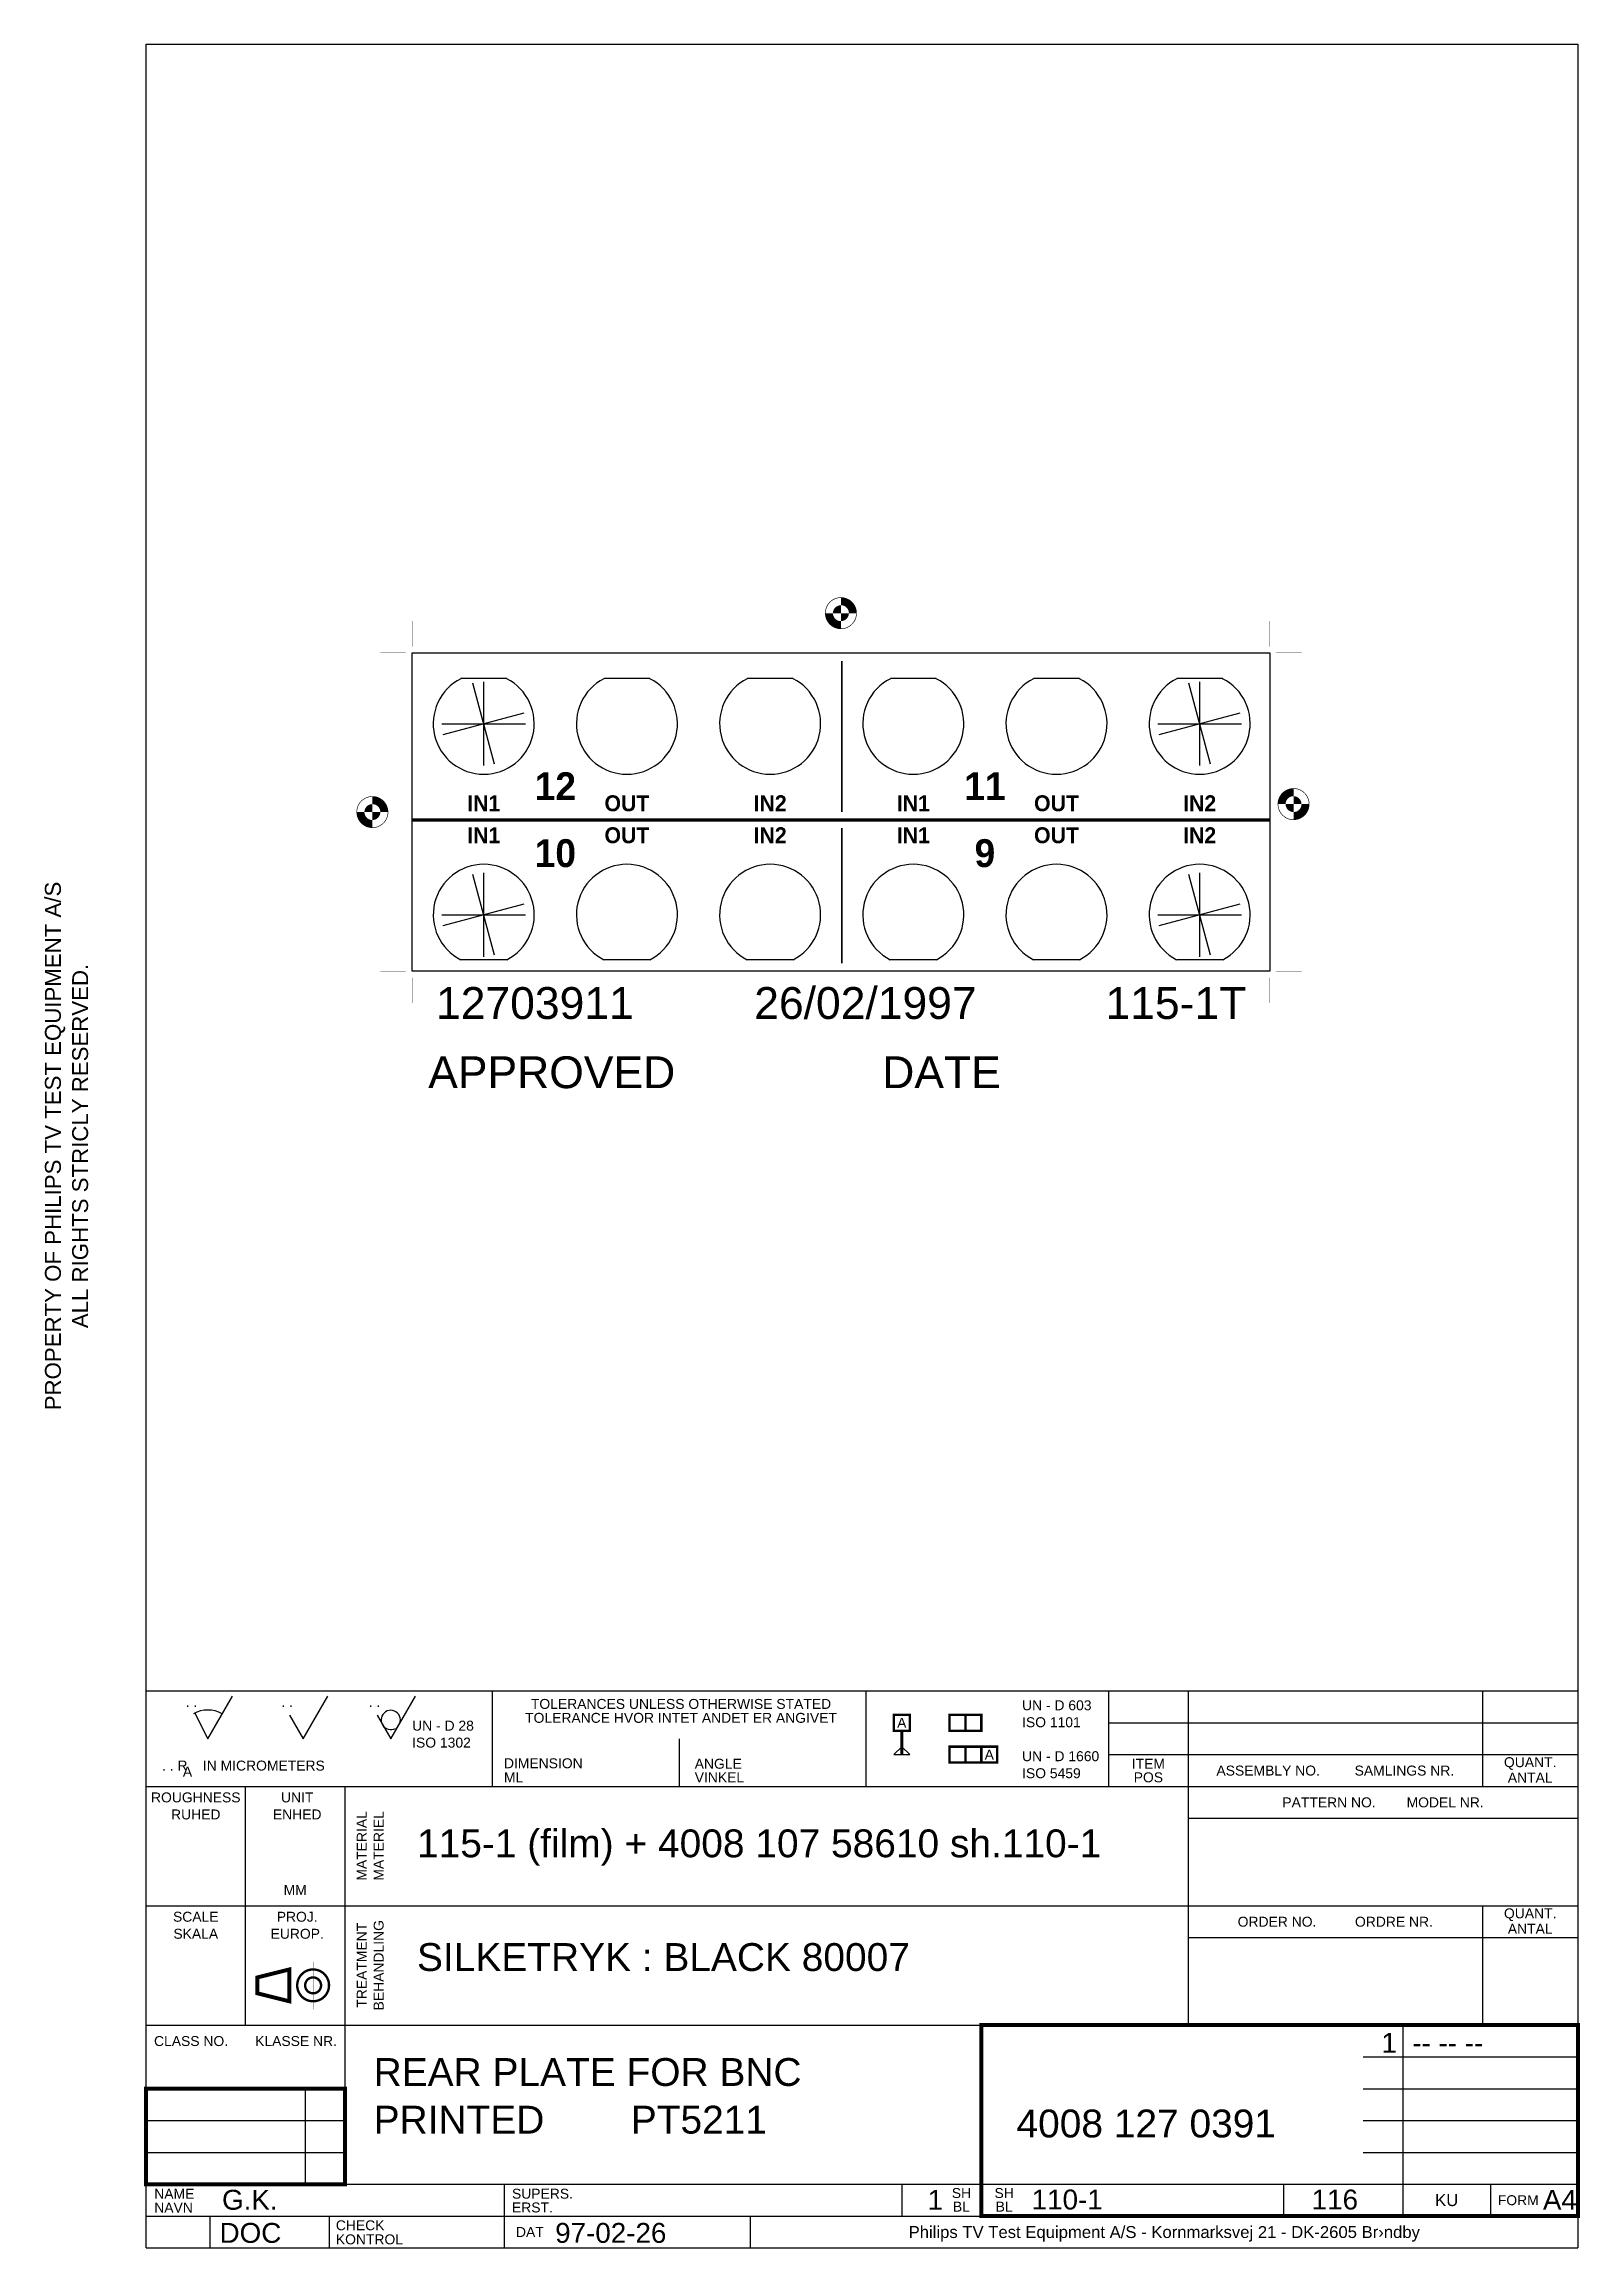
# Model space of a CAD drawing. Extents: x 7 to 200, y 10 to 287.
import ezdxf
from ezdxf.enums import TextEntityAlignment as Align

# ---------------------------------------------------------------- set-up
doc = ezdxf.new("R2010")
doc.units = 0
doc.header["$MEASUREMENT"] = 0
doc.linetypes.add('CENTER', pattern=[2, 1.25, -0.25, 0.25, -0.25])
doc.layers.get('0').update_dxf_attribs({"linetype": 'CONTINUOUS'})
for name, color, linetype in [('110-1', 10, 'CONTINUOUS'), ('110-1MEK', 3, 'CONTINUOUS'), ('115-1T', 7, 'CONTINUOUS')]:
    doc.layers.add(name, color=color, linetype=linetype)
doc.styles.get("Standard").update_dxf_attribs({"font": ''})
doc.styles.add('UVB', font='ARIAB___.TTF')
doc.styles.get('Standard').set_extended_font_data('Arial')

# ---------------------------------------------------------------- blocks, each defined once
blk = doc.blocks.new('0')
for tag, p in [('NAME', (0, 0)), ('DATE', (10, 0))]:
    blk.add_attdef(tag, p, '', height=1)
at = {"flags": 1}
blk.add_attdef('LAYER', (20, 0), '', height=1, dxfattribs=at)
blk = doc.blocks.new('6')
at = {"color": 255, "const_width": 0.01}
for points in [[(-1, 0), (-0.2, 0)], [(0, -1), (0, -0.2)]]:
    blk.add_lwpolyline(points, dxfattribs=at)
blk = doc.blocks.new('1')
at = {"color": 255}
for points, const_width in [([(0, 0.49, 0.414214), (-0.49, 0, 0.414214)], 0.02), ([(-0.375, 0, 0.414214), (0, -0.375, 0.414214)], 0.25), ([(0, 0.125, 0.414214), (-0.125, 0, 0.414214)], 0.25), ([(0.375, 0, 0.414214), (0, 0.375, 0.414214)], 0.25), ([(0, -0.125, 0.414214), (0.125, 0, 0.414214)], 0.25), ([(0, -0.49, 0.414214), (0.49, 0, 0.414214)], 0.02)]:
    blk.add_lwpolyline(points, format="xyb", dxfattribs=dict(at, const_width=const_width))

msp = doc.modelspace()

# ---------------------------------------------------------------- linework, layer by layer
at = {"layer": '110-1'}
for p, q in [((45, 67), (45, 50)), ((65, 18), (65, 14)), ((43, 14), (43, 10))]:
    msp.add_line(p, q, dxfattribs=at)
for points in [[(20, 10), (20, 287), (200, 287), (200, 10)], [(20, 80), (200, 80)], [(26.15, 77.23), (27.75, 74), (30.87, 79.37)], [(38.04, 76.97), (39.75, 74), (42.87, 79.37)], [(49.04, 76.97), (50.75, 74), (53.87, 79.37)], [(63.5, 80), (63.5, 68)], [(110.5, 80), (110.5, 68)], [(141, 80), (141, 68)], [(151, 80), (151, 38)], [(188, 80), (188, 68)], [(141, 76), (200, 76)], [(87, 74), (87, 68)], [(141, 72), (200, 72)], [(20, 68), (200, 68)], [(32.5, 38), (32.5, 68)], [(45, 68), (45, 18)], [(151.09, 64.01), (200.09, 64.01)], [(20, 53), (200, 53)], [(188, 53), (188, 38)], [(151, 49), (200, 49)], [(20, 38), (200, 38)], [(178, 38), (178, 14)], [(173, 34), (200, 34)], [(40, 30), (40, 18)], [(173, 30), (200, 30)], [(20, 26), (45, 26)], [(173, 26), (200, 26)], [(20, 22), (45, 22)], [(173, 22), (200, 22)], [(20, 18), (200, 18)], [(65, 18), (65, 10)], [(115, 18), (115, 14)], [(125, 18), (125, 14)], [(163, 18), (163, 14)], [(189, 18), (189, 14)], [(20, 14), (200, 14)], [(28, 14), (28, 10)], [(43, 14), (43, 10)], [(96, 10), (96, 14)], [(20, 10), (200, 10)]]:
    msp.add_lwpolyline(points, dxfattribs=at)
for points, const_width in [([(114, 77), (116, 77), (116, 75), (114, 75)], 0.3), ([(121, 75), (123, 75), (123, 77), (121, 77)], 0.3), ([(123, 75), (125, 75), (125, 77), (123, 77)], 0.3), ([(121, 71), (123, 71), (123, 73), (121, 73)], 0.3), ([(123, 71), (125, 71), (125, 73), (123, 73)], 0.3), ([(125, 73), (127, 73), (127, 71), (125, 71)], 0.3), ([(125, 14), (200, 14), (200, 38), (125, 38)], 0.5)]:
    msp.add_lwpolyline(points, close=True, dxfattribs=dict(at, const_width=const_width))
for points, const_width in [([(115, 75), (115, 72)], 0.4), ([(34, 42), (38, 41), (38, 45), (34, 44), (34, 42)], 0.5), ([(20, 18), (45, 18), (45, 30), (20, 30), (20, 18)], 0.5)]:
    msp.add_lwpolyline(points, dxfattribs=dict(at, const_width=const_width))
msp.add_lwpolyline([(114, 72), (116, 72), (115, 73)], close=True, dxfattribs=at)
at = {"layer": '110-1', "color": 13, "const_width": 0.3}
for points in [[(39, 43, 1), (43, 43, 1)], [(40, 43, 1), (42, 43, 1)]]:
    msp.add_lwpolyline(points, format="xyb", close=True, dxfattribs=at)
at = {"layer": '110-1', "color": 2, "linetype": 'CENTER', "const_width": 0.02}
for points in [[(41, 46), (41, 40)], [(33, 43), (44, 43)]]:
    msp.add_lwpolyline(points, dxfattribs=at)
at = {"layer": '110-1'}
for centre, radius, start, end in [((27.75, 74), 3.61, 59.8382, 119.8382), ((50.76, 76.36), 1.21, 306.4848, 299.2477)]:
    msp.add_arc(centre, radius, start, end, dxfattribs=at)
at = {"layer": '110-1MEK'}
for p, q in [((53.45, 170.47), (53.45, 210.47)), ((53.45, 210.47), (161.25, 210.47)), ((161.25, 210.47), (161.25, 170.47)), ((65.34, 207.24), (59.57, 207.24)), ((83.34, 207.24), (77.57, 207.24)), ((101.34, 207.24), (95.57, 207.24)), ((119.34, 207.24), (113.57, 207.24)), ((137.34, 207.24), (131.57, 207.24)), ((155.34, 207.24), (149.57, 207.24)), ((65.35, 171.91), (59.56, 171.91)), ((83.35, 171.91), (77.56, 171.91)), ((101.35, 171.91), (95.56, 171.91)), ((119.35, 171.91), (113.56, 171.91)), ((137.35, 171.91), (131.56, 171.91)), ((155.35, 171.91), (149.56, 171.91)), ((161.25, 170.47), (53.45, 170.47))]:
    msp.add_line(p, q, dxfattribs=at)
for centre, start, end in [((62.45, 201.58), 117.0282, 62.9718), ((80.45, 201.58), 117.0282, 62.9718), ((98.45, 201.58), 117.0282, 62.9718), ((116.45, 201.58), 117.0282, 62.9718), ((134.45, 201.58), 117.0282, 62.9718), ((152.45, 201.58), 117.0282, 62.9718), ((62.45, 177.56), 297.1462, 242.8538), ((80.45, 177.56), 297.1462, 242.8538), ((98.45, 177.56), 297.1462, 242.8538), ((116.45, 177.56), 297.1462, 242.8538), ((134.45, 177.56), 297.1462, 242.8538), ((152.45, 177.56), 297.1462, 242.8538)]:
    msp.add_arc(centre, 6.35, start, end, dxfattribs=at)
at = {"layer": '115-1T'}
for points, const_width in [([(107.45, 209.47), (107.45, 190.47)], 0.2), ([(53.45, 189.47), (161.25, 189.47)], 0.4), ([(107.45, 188.47), (107.45, 171.47)], 0.2)]:
    msp.add_lwpolyline(points, dxfattribs=dict(at, const_width=const_width))
for points in [[(63.82, 196.49), (61.09, 206.66)], [(62.45, 196.31), (62.45, 206.84)], [(153.82, 196.49), (151.09, 206.66)], [(152.45, 196.31), (152.45, 206.84)], [(57.37, 200.22), (67.54, 202.94)], [(147.37, 200.22), (157.54, 202.94)], [(57.19, 201.58), (67.72, 201.58)], [(147.19, 201.58), (157.72, 201.58)], [(62.45, 172.29), (62.45, 182.82)], [(152.45, 172.29), (152.45, 182.82)], [(63.82, 172.47), (61.09, 182.64)], [(153.82, 172.47), (151.09, 182.64)], [(57.19, 177.56), (67.72, 177.56)], [(57.37, 176.2), (67.54, 178.92)], [(147.19, 177.56), (157.72, 177.56)], [(147.37, 176.2), (157.54, 178.92)]]:
    msp.add_lwpolyline(points, dxfattribs=at)

# ---------------------------------------------------------------- block references
at = {"layer": '115-1T', "yscale": 4, "zscale": 4}
for name, p, xscale in [('1', (107.35, 215.47), 4), ('1', (48.45, 190.47), 4), ('1', (164.25, 191.47), -4), ('6', (53.45, 170.47), 4), ('6', (161.25, 170.47), -4)]:
    msp.add_blockref(name, p, dxfattribs=dict(at, xscale=xscale))
at = {"layer": '115-1T', "yscale": 4, "zscale": 4, "rotation": 180}
for p, xscale in [((53.45, 210.47), -4), ((161.25, 210.47), 4)]:
    msp.add_blockref('6', p, dxfattribs=dict(at, xscale=xscale))
at = {"layer": '115-1T', "xscale": 4, "yscale": 4, "zscale": 4}
for p, values in [((56.45, 164.47), {'NAME': '12703911', 'DATE': '26/02/1997'}), ((140.61, 164.47), {'NAME': '115-1T'}), ((55.47, 155.77), {'NAME': 'APPROVED', 'DATE': '           DATE'})]:
    msp.add_blockref('0', p, dxfattribs=at).add_auto_attribs(values)

# ---------------------------------------------------------------- texts
at = {"layer": '110-1'}
for s, p in [('PROPERTY OF PHILIPS TV TEST EQUIPMENT A/S', (9.29, 148.5)), ('ALL RIGHTS STRICLY RESERVED.', (12.71, 148.5))]:
    msp.add_text(s, height=2, rotation=90, dxfattribs=at).set_placement(p, align=Align.CENTER)
for s, p in [('. .', (25, 78)), ('. .', (37, 78)), ('. .', (48, 78)), ('UN - D 603', (130.12, 77.58)), ('UN - D 28', (53.45, 75.02)), ('ISO 1101', (130.12, 75.45)), ('ISO 1302 ', (53.45, 72.89)), ('UN - D 1660', (130.12, 71.18)), ('. . R    IN MICROMETERS', (22, 70)), ('A', (24.63, 69.24)), ('DIMENSION', (64.99, 70.29)), ('ML', (64.99, 68.52)), ('ANGLE', (88.97, 70.23)), ('VINKEL', (88.97, 68.52)), ('ISO 5459', (130.12, 69.04)), ('NAME', (21.03, 16.18)), ('SUPERS.', (66, 16.19)), ('NAVN', (21.03, 14.44)), ('ERST.', (66, 14.46)), ('CHECK', (43.86, 12.22)), ('KONTROL', (43.86, 10.45))]:
    msp.add_text(s, height=1.25, dxfattribs=at).set_placement(p)
for s, p in [('TOLERANCES UNLESS OTHERWISE STATED', (87.25, 77.75)), ('TOLERANCE HVOR INTET ANDET ER ANGIVET', (87.25, 76)), ('ROUGHNESS', (26.25, 66)), ('UNIT', (39, 66)), ('RUHED', (26.25, 63.86)), ('ENHED', (39, 63.86)), ('MM', (38.75, 54.37)), ('SCALE', (26.25, 51)), ('SKALA', (26.25, 48.86)), ('EUROP.', (39, 48.86)), ('PROJ.', (39, 51))]:
    msp.add_text(s, height=1.25, dxfattribs=at).set_placement(p, align=Align.CENTER)
for s, height, p in [('A', 1.25, (115, 76)), ('A', 1.25, (126, 72)), ('ITEM', 1.25, (146, 70.85)), ('POS', 1.25, (146, 69.15)), ('ASSEMBLY NO.         SAMLINGS NR.', 1.25, (169.5, 70)), ('QUANT.', 1.25, (194, 70.89)), ('ANTAL', 1.25, (194, 69.11)), ('PATTERN NO.        MODEL NR.', 1.25, (175.5, 66)), ('QUANT.', 1.25, (194, 51.89)), ('ORDER NO.          ORDRE NR.', 1.25, (169.5, 51)), ('ANTAL', 1.25, (194, 50.11)), ('CLASS NO.       KLASSE NR.', 1.25, (32.5, 36)), ('SH', 1.25, (122.5, 16.9)), ('SH', 1.25, (127.87, 16.9)), ('KU', 1.5, (183.5, 16)), ('FORM', 1.25, (192.5, 16)), ('BL', 1.25, (122.5, 15.19)), ('BL', 1.25, (127.87, 15.19)), ('DAT', 1.25, (68.25, 12)), ('Philips TV Test Equipment A/S - Kornmarksvej 21 - DK-2605 Br›ndby', 1.5, (148, 11.81))]:
    msp.add_text(s, height=height, dxfattribs=at).set_placement(p, align=Align.MIDDLE)
for s, p in [('MATERIAL', (47.11, 60.53)), ('MATERIEL', (49.24, 60.53)), ('TREATMENT', (47.11, 45.53)), ('BEHANDLING', (49.24, 45.53))]:
    msp.add_text(s, height=1.25, rotation=90, dxfattribs=at).set_placement(p, align=Align.MIDDLE)
at = {"layer": '110-1', "color": 14}
for s, height, p in [('115-1 (film) + 4008 107 58610 sh.110-1', 3.5, (54.06, 59.1)), ('SILKETRYK : BLACK 80007', 3.5, (54.06, 44.81)), ('1  -- -- --', 2.5, (175.3, 34.53)), ('REAR PLATE FOR BNC', 3.5, (48.61, 30.36)), ('PRINTED        PT5211', 3.5, (48.61, 24.37)), ('4008 127 0391', 3.5, (129.42, 23.89)), ('G.K.', 2.5, (29.55, 14.8)), ('1', 2.5, (118.25, 14.8)), ('110-1', 2.5, (131.33, 14.83)), ('116', 2.5, (166.53, 14.83)), ('A4', 2.5, (195.6, 14.8)), ('DOC', 2.5, (29.24, 10.64)), ('97-02-26', 2.5, (71.43, 10.64))]:
    msp.add_text(s, height=height, dxfattribs=at).set_placement(p)
at = {"layer": '115-1T', "style": 'UVB'}
for s, height, p in [('12', 3.5, (71.45, 191.97)), ('11', 3.5, (125.45, 191.97)), ('IN1', 2, (62.45, 190.58)), ('OUT', 2, (80.45, 190.58)), ('IN2', 2, (98.45, 190.58)), ('IN1', 2, (116.45, 190.58)), ('OUT', 2, (134.45, 190.58)), ('IN2', 2, (152.45, 190.58)), ('IN1', 2, (62.45, 186.56)), ('OUT', 2, (80.45, 186.56)), ('IN2', 2, (98.45, 186.56)), ('IN1', 2, (116.45, 186.56)), ('OUT', 2, (134.45, 186.56)), ('IN2', 2, (152.45, 186.56)), ('10', 3.5, (71.45, 183.56)), ('9', 3.5, (125.45, 183.56))]:
    msp.add_text(s, height=height, dxfattribs=at).set_placement(p, align=Align.CENTER)

doc.saveas('drawing.dxf')
